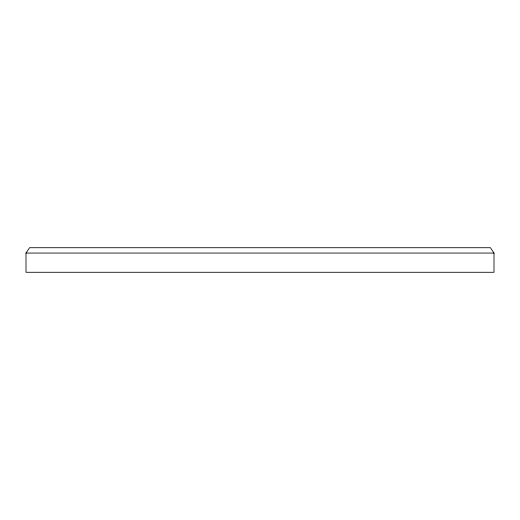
<?xml version="1.0" encoding="UTF-8"?>
<svg xmlns="http://www.w3.org/2000/svg" width="520" height="520" viewBox="0 0 520 520"><rect width="100%" height="100%" fill="white"/><g stroke="black" fill="none" stroke-linecap="round" stroke-linejoin="round"><path stroke-width="0.78" d="M26 253.058L29.562 247.722L490.438 247.722L494 253.058L494 272.279L26 272.279L26 253.058L494 253.058"/></g></svg>
